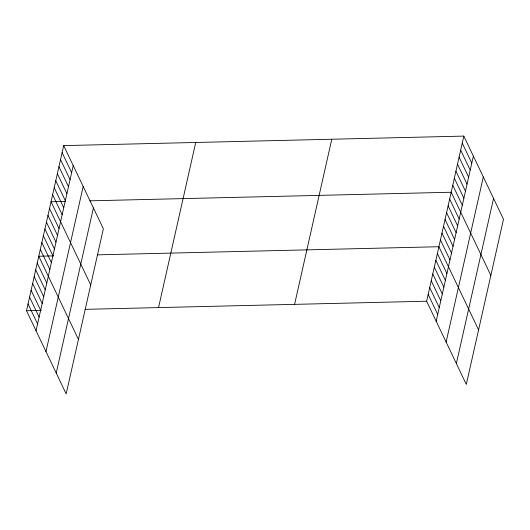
<?xml version="1.0" encoding="UTF-8"?>
<svg xmlns="http://www.w3.org/2000/svg" width="530" height="530" viewBox="0 0 530 530"><rect width="100%" height="100%" fill="white"/><g stroke="black" fill="none" stroke-linecap="round" stroke-linejoin="round"><path stroke-width="0.79" d="M63.693 145.611L103.363 228.781L66.17 393.903L26.5 310.739L63.693 145.611L463.829 136.097L503.5 219.261L466.307 384.389L426.637 301.219L463.829 136.097M36.04 330.733L73.233 165.605M45.984 351.582L83.177 186.454M56.226 373.06L93.419 207.932M158.543 307.599L195.736 142.471M294.594 304.359L331.787 139.231M436.177 321.22L473.369 156.092M446.121 342.062L483.314 176.94M456.363 363.547L493.556 198.419M65.077 201.42L51.046 201.751L90.716 284.921M89.835 200.83L451.182 192.238L490.853 275.408M53.629 255.891L38.776 256.242L78.447 339.412M97.368 254.85L438.913 246.728L478.583 329.898M26.5 310.739L41.353 310.381M85.098 309.341L426.637 301.219M462.246 143.113L471.786 163.107M460.669 150.129L470.209 170.13M459.086 157.145L468.626 177.146M457.509 164.167L467.043 184.162M455.926 171.183L465.466 191.178M454.342 178.199L463.882 198.2M452.766 185.222L462.306 205.216M449.652 199.048L459.185 219.049M448.115 205.859L457.655 225.859M446.585 212.669L456.118 232.67M445.048 219.486L454.588 239.481M443.511 226.297L453.051 246.291M441.98 233.107L451.52 253.102M440.443 239.918L449.983 259.912M437.376 253.539L446.916 273.54M435.845 260.349L445.379 280.35M434.308 267.166L443.849 287.161M432.772 273.977L442.311 293.971M431.241 280.787L440.781 300.782M429.704 287.598L439.244 307.592M428.174 294.408L437.707 314.409M62.109 152.627L71.649 172.621M60.533 159.643L70.073 179.644M58.949 166.665L68.489 186.659M57.372 173.681L66.906 193.675M55.789 180.697L65.329 200.698M54.206 187.719L63.746 207.714M52.629 194.735L62.169 214.73M49.515 208.562L59.049 228.562M47.978 215.372L57.518 235.373M46.448 222.189L55.981 242.183M44.911 229L54.451 248.994M43.374 235.81L52.914 255.804M41.843 242.621L51.377 262.615M40.306 249.431L49.846 269.432M37.239 263.052L46.779 283.053M35.702 269.869L45.242 289.864M34.172 276.68L43.712 296.674M32.635 283.49L42.175 303.485M31.104 290.301L40.638 310.295M29.567 297.111L39.107 317.112M28.037 303.922L37.57 323.923"/></g></svg>
